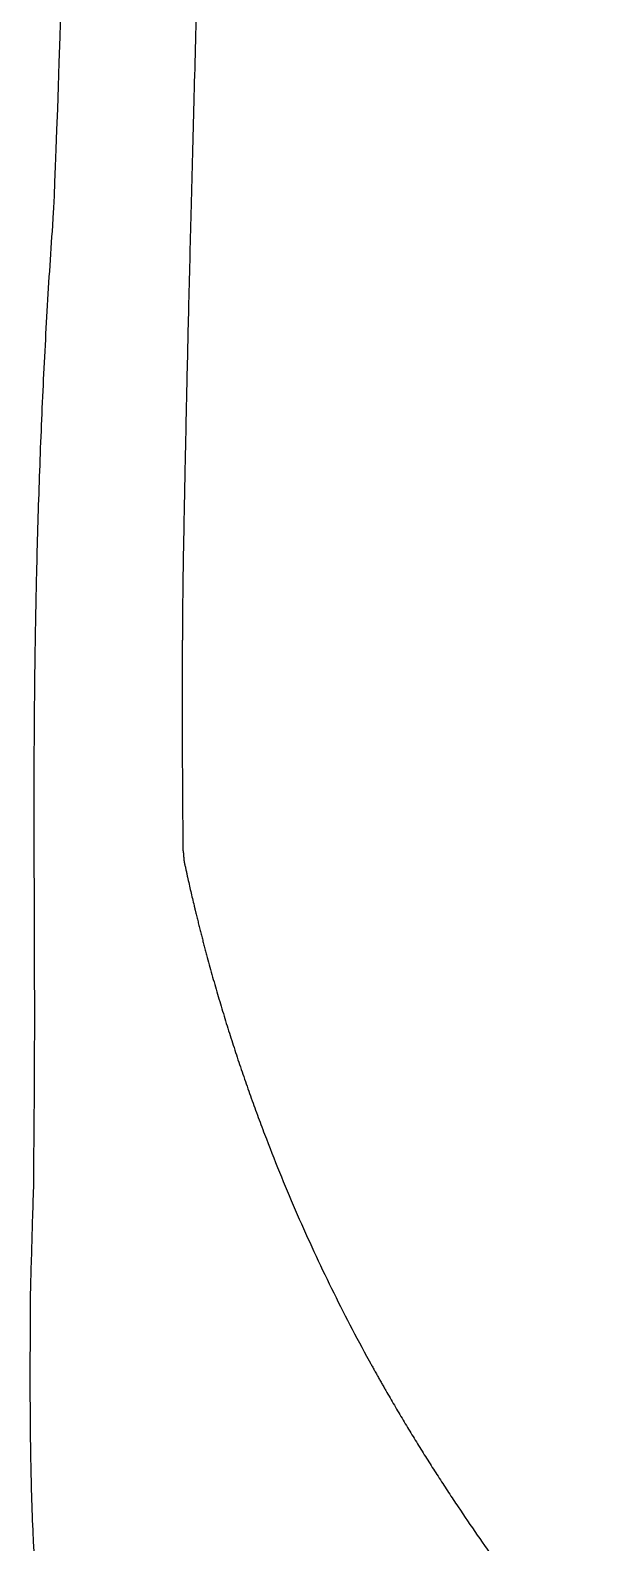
# Model space of a CAD drawing. Header units: millimetres. Extents: x -87 to 87, y -111 to 121.
# Drawn here: x -74.36 to -58.65, y -44.02 to -2.33 of the extents above; entities that cross this region are included whole.
import ezdxf

# ---------------------------------------------------------------- set-up
doc = ezdxf.new("R2010")
doc.units = ezdxf.units.MM
doc.layers.get('0').update_dxf_attribs({"linetype": 'CONTINUOUS'})

msp = doc.modelspace()

# ---------------------------------------------------------------- linework, layer by layer
for points, knots in [([(-73.743, -7.708), (-73.743, -7.708), (-73.463, -3.75), (-72.484, 40.446), (-71.901, 44.371)], [0.3507109, 0.3507109, 0.3507109, 0.3507109, 0.35071091, 0.355450237, 0.355450237, 0.355450237, 0.355450237]), ([(-67.823, 42.464), (-67.823, 42.464), (-67.823, 42.464), (-67.823, 42.463), (-67.823, 42.462), (-67.824, 42.461), (-67.824, 42.459), (-67.824, 42.457), (-67.825, 42.454), (-67.825, 42.45), (-67.826, 42.444), (-67.827, 42.437), (-67.828, 42.43), (-67.829, 42.421), (-67.831, 42.409), (-67.833, 42.395), (-67.836, 42.376), (-67.839, 42.353), (-67.843, 42.324), (-67.848, 42.294), (-67.852, 42.264), (-67.857, 42.224), (-67.864, 42.172), (-67.872, 42.109), (-67.881, 42.044), (-67.889, 41.978), (-67.897, 41.91), (-67.908, 41.817), (-67.922, 41.696), (-67.939, 41.546), (-67.955, 41.39), (-67.972, 41.229), (-67.994, 41.001), (-68.022, 40.702), (-68.056, 40.326), (-68.089, 39.928), (-68.123, 39.508), (-68.156, 39.067), (-68.19, 38.605), (-68.235, 37.949), (-68.292, 37.081), (-68.36, 35.984), (-68.427, 34.818), (-68.494, 33.586), (-68.56, 32.292), (-68.627, 30.942), (-68.693, 29.54), (-68.782, 27.577), (-68.891, 25.025), (-69.018, 21.865), (-69.141, 18.6), (-69.26, 15.265), (-69.375, 11.894), (-69.485, 8.523), (-69.589, 5.186), (-69.686, 1.919), (-69.776, -1.244), (-69.859, -4.267), (-69.933, -7.116), (-69.999, -9.756), (-70.055, -12.152), (-70.094, -13.98), (-70.12, -15.294), (-70.139, -16.277), (-70.152, -17.054), (-70.162, -17.74), (-70.168, -18.211), (-70.171, -18.571), (-70.172, -18.735)], [0, 0, 0, 0, 0.000041, 0.000084, 0.00017, 0.000342, 0.000514, 0.000686, 0.00103, 0.001375, 0.002068, 0.002762, 0.00346, 0.004159, 0.005567, 0.006984, 0.008411, 0.011296, 0.014221, 0.017186, 0.020191, 0.023237, 0.029446, 0.035814, 0.042339, 0.049021, 0.055859, 0.062853, 0.077302, 0.092363, 0.108028, 0.124291, 0.141146, 0.176603, 0.214348, 0.254325, 0.296481, 0.340763, 0.387116, 0.435487, 0.538064, 0.64806, 0.765041, 0.888572, 1.018218, 1.153542, 1.294108, 1.439481, 1.742903, 2.060317, 2.388232, 2.723154, 3.061593, 3.400055, 3.735046, 4.063074, 4.380645, 4.684266, 4.970443, 5.235682, 5.476489, 5.689372, 5.784249, 5.870836, 5.984214, 6.017389, 6.076482, 6.125539, 6.125539, 6.125539, 6.125539]), ([(-74.253, -22.82), (-74.253, -22.818), (-74.253, -22.815), (-74.253, -22.809), (-74.253, -22.797), (-74.253, -22.781), (-74.253, -22.761), (-74.253, -22.735), (-74.253, -22.702), (-74.252, -22.649), (-74.252, -22.584), (-74.252, -22.505), (-74.252, -22.426), (-74.251, -22.321), (-74.251, -22.19), (-74.25, -22.032), (-74.249, -21.822), (-74.247, -21.559), (-74.245, -21.244), (-74.242, -20.929), (-74.239, -20.614), (-74.235, -20.194), (-74.228, -19.668), (-74.218, -19.038), (-74.207, -18.408), (-74.19, -17.569), (-74.165, -16.519), (-74.128, -15.259), (-74.083, -14), (-74.032, -12.741), (-73.972, -11.483), (-73.882, -9.805), (-73.802, -8.547), (-73.743, -7.708)], [0, 0, 0, 0, 0.000492, 0.000984, 0.001969, 0.00394, 0.00591, 0.007881, 0.011822, 0.015762, 0.023644, 0.031525, 0.039407, 0.047288, 0.06305, 0.078811, 0.094572, 0.126092, 0.15761, 0.189127, 0.220641, 0.252154, 0.315175, 0.37819, 0.441199, 0.504204, 0.630204, 0.756194, 0.882182, 1.008175, 1.13418, 1.260205, 1.512351, 1.512351, 1.512351, 1.512351]), ([(-70.172, -18.735), (-70.172, -18.74), (-70.172, -18.751), (-70.172, -18.773), (-70.172, -18.811), (-70.173, -18.866), (-70.173, -18.932), (-70.173, -19.019), (-70.174, -19.128), (-70.175, -19.302), (-70.176, -19.519), (-70.177, -19.779), (-70.177, -20.038), (-70.178, -20.382), (-70.179, -20.811), (-70.178, -21.325), (-70.177, -22.009), (-70.174, -22.866), (-70.167, -23.9), (-70.161, -24.593), (-70.157, -24.941)], [0, 0, 0, 0, 0.0016443, 0.0032886, 0.0065758, 0.0131449, 0.0197071, 0.0262625, 0.0393536, 0.0524194, 0.07848, 0.104454, 0.130351, 0.1561807, 0.2076772, 0.259021, 0.3102898, 0.4129122, 0.516165, 0.6206686, 0.6206686, 0.6206686, 0.6206686]), ([(-74.242, -30.823), (-74.242, -30.819), (-74.242, -30.812), (-74.242, -30.798), (-74.242, -30.774), (-74.242, -30.739), (-74.242, -30.698), (-74.242, -30.642), (-74.242, -30.573), (-74.241, -30.461), (-74.241, -30.323), (-74.241, -30.156), (-74.24, -29.989), (-74.24, -29.767), (-74.24, -29.489), (-74.24, -29.156), (-74.241, -28.711), (-74.242, -28.155), (-74.244, -27.488), (-74.246, -26.821), (-74.249, -26.155), (-74.251, -25.265), (-74.254, -24.154), (-74.254, -23.265), (-74.253, -22.82)], [0, 0, 0, 0, 0.0010414, 0.0020834, 0.0041674, 0.0083354, 0.0125034, 0.0166714, 0.0250074, 0.0333433, 0.0500153, 0.0666872, 0.0833591, 0.100031, 0.1333747, 0.1667185, 0.2000624, 0.2667502, 0.3334384, 0.4001268, 0.4668155, 0.5335044, 0.6668826, 0.8002621, 0.8002621, 0.8002621, 0.8002621]), ([(-70.157, -24.941), (-70.157, -24.941), (-70.157, -24.941), (-70.157, -24.942), (-70.157, -24.943), (-70.157, -24.944), (-70.156, -24.945), (-70.156, -24.946), (-70.155, -24.948), (-70.155, -24.951), (-70.154, -24.954), (-70.153, -24.957), (-70.152, -24.962), (-70.151, -24.968), (-70.149, -24.976), (-70.148, -24.987), (-70.146, -25), (-70.144, -25.014), (-70.143, -25.029), (-70.141, -25.05), (-70.14, -25.076), (-70.138, -25.108), (-70.136, -25.14), (-70.133, -25.176), (-70.13, -25.206), (-70.127, -25.233), (-70.123, -25.253), (-70.12, -25.268), (-70.118, -25.275)], [0, 0, 0, 0, 0.0000302, 0.00006052, 0.00012145, 0.00024452, 0.00036916, 0.00049538, 0.0007525, 0.00101578, 0.00128515, 0.0015605, 0.00212874, 0.00271962, 0.00333223, 0.00461858, 0.00597956, 0.00740642, 0.00889013, 0.01042146, 0.01358935, 0.01683404, 0.02007874, 0.02324668, 0.02768849, 0.02904957, 0.03153939, 0.03366778, 0.03366778, 0.03366778, 0.03366778]), ([(-70.118, -25.275), (-70.117, -25.279), (-70.115, -25.287), (-70.112, -25.304), (-70.105, -25.333), (-70.096, -25.374), (-70.086, -25.423), (-70.071, -25.489), (-70.053, -25.571), (-70.024, -25.703), (-69.988, -25.867), (-69.943, -26.065), (-69.897, -26.262), (-69.866, -26.393), (-69.85, -26.459)], [0, 0, 0, 0, 0.0012635, 0.0025271, 0.0050544, 0.010109, 0.0151638, 0.0202188, 0.0303293, 0.0404407, 0.0606661, 0.0808954, 0.101129, 0.1213673, 0.1213673, 0.1213673, 0.1213673]), ([(-69.85, -26.459), (-69.85, -26.459), (-69.85, -26.46), (-69.85, -26.461), (-69.849, -26.464), (-69.848, -26.467), (-69.847, -26.471), (-69.846, -26.477), (-69.844, -26.484), (-69.841, -26.496), (-69.838, -26.51), (-69.834, -26.527), (-69.83, -26.544), (-69.824, -26.566), (-69.818, -26.595), (-69.809, -26.629), (-69.798, -26.674), (-69.785, -26.731), (-69.768, -26.799), (-69.751, -26.867), (-69.734, -26.935), (-69.712, -27.026), (-69.683, -27.139), (-69.649, -27.275), (-69.614, -27.41), (-69.579, -27.546), (-69.543, -27.681), (-69.495, -27.862), (-69.434, -28.088), (-69.359, -28.358), (-69.283, -28.628), (-69.205, -28.897), (-69.099, -29.256), (-68.964, -29.704), (-68.795, -30.24), (-68.62, -30.773), (-68.439, -31.305), (-68.252, -31.835), (-68.06, -32.363), (-67.795, -33.064), (-67.45, -33.935), (-67.013, -34.971), (-66.552, -35.996), (-66.069, -37.011), (-65.563, -38.014), (-65.211, -38.674), (-65.031, -39.002)], [0, 0, 0, 0, 0.000108, 0.000218, 0.000437, 0.000874, 0.001312, 0.001749, 0.002624, 0.003499, 0.005249, 0.006999, 0.008749, 0.0105, 0.014, 0.0175, 0.021001, 0.028003, 0.035005, 0.042008, 0.049011, 0.056014, 0.070022, 0.084033, 0.098045, 0.112058, 0.126073, 0.14009, 0.168129, 0.196173, 0.224224, 0.25228, 0.280341, 0.336477, 0.392631, 0.448799, 0.50498, 0.561172, 0.617371, 0.673577, 0.785994, 0.898409, 1.010805, 1.123166, 1.235478, 1.347727, 1.347727, 1.347727, 1.347727]), ([(-74.268, -34.219), (-74.268, -34.207), (-74.268, -34.184), (-74.268, -34.136), (-74.267, -34.077), (-74.267, -34.007), (-74.266, -33.912), (-74.265, -33.794), (-74.264, -33.606), (-74.262, -33.37), (-74.259, -33.087), (-74.257, -32.804), (-74.253, -32.426), (-74.249, -31.955), (-74.245, -31.389), (-74.243, -31.011), (-74.242, -30.823)], [0, 0, 0, 0, 0.0035376, 0.0070755, 0.0141514, 0.0212272, 0.0283031, 0.0424549, 0.0566069, 0.084911, 0.1132152, 0.1415193, 0.1698232, 0.2264293, 0.2830321, 0.3396303, 0.3396303, 0.3396303, 0.3396303]), ([(-74.35, -37.01), (-74.341, -36.7), (-74.323, -36.08), (-74.296, -35.149), (-74.278, -34.529), (-74.268, -34.219)], [0, 0, 0, 0, 0.093077, 0.1861498, 0.2792204, 0.2792204, 0.2792204, 0.2792204]), ([(-73.539, -50.272), (-73.539, -50.272), (-73.539, -50.272), (-73.539, -50.271), (-73.539, -50.27), (-73.54, -50.268), (-73.54, -50.266), (-73.541, -50.263), (-73.541, -50.259), (-73.543, -50.254), (-73.544, -50.247), (-73.546, -50.238), (-73.547, -50.23), (-73.55, -50.218), (-73.553, -50.204), (-73.556, -50.187), (-73.561, -50.164), (-73.566, -50.136), (-73.573, -50.101), (-73.58, -50.067), (-73.586, -50.033), (-73.595, -49.987), (-73.606, -49.93), (-73.619, -49.862), (-73.632, -49.794), (-73.649, -49.702), (-73.669, -49.588), (-73.694, -49.451), (-73.717, -49.314), (-73.741, -49.177), (-73.763, -49.04), (-73.793, -48.858), (-73.828, -48.629), (-73.869, -48.355), (-73.907, -48.081), (-73.944, -47.807), (-73.99, -47.441), (-74.042, -46.983), (-74.099, -46.433), (-74.148, -45.882), (-74.191, -45.332), (-74.228, -44.78), (-74.26, -44.229), (-74.295, -43.492), (-74.327, -42.57), (-74.35, -41.462), (-74.361, -40.352), (-74.362, -39.24), (-74.358, -38.126), (-74.353, -37.382), (-74.35, -37.01)], [0, 0, 0, 0, 0.000054, 0.000108, 0.000217, 0.000435, 0.000653, 0.000871, 0.001307, 0.001743, 0.002615, 0.003486, 0.004358, 0.00523, 0.006973, 0.008716, 0.010459, 0.013944, 0.017429, 0.020914, 0.024398, 0.027881, 0.034846, 0.041809, 0.04877, 0.055728, 0.06964, 0.083545, 0.097442, 0.111332, 0.125216, 0.139094, 0.166833, 0.194551, 0.22225, 0.249933, 0.277602, 0.332907, 0.388178, 0.443431, 0.498676, 0.553925, 0.609187, 0.664471, 0.775128, 0.885942, 0.996944, 1.108152, 1.219577, 1.331227, 1.331227, 1.331227, 1.331227]), ([(-65.031, -39.002), (-65.031, -39.003), (-65.031, -39.003), (-65.03, -39.004), (-65.029, -39.006), (-65.028, -39.009), (-65.026, -39.012), (-65.024, -39.016), (-65.021, -39.022), (-65.016, -39.03), (-65.01, -39.041), (-65.003, -39.054), (-64.996, -39.067), (-64.986, -39.084), (-64.975, -39.106), (-64.96, -39.132), (-64.941, -39.166), (-64.917, -39.209), (-64.889, -39.26), (-64.86, -39.312), (-64.831, -39.363), (-64.793, -39.432), (-64.745, -39.518), (-64.687, -39.62), (-64.629, -39.723), (-64.551, -39.859), (-64.453, -40.029), (-64.334, -40.233), (-64.215, -40.436), (-64.094, -40.639), (-63.973, -40.841), (-63.81, -41.109), (-63.604, -41.444), (-63.354, -41.843), (-63.1, -42.24), (-62.843, -42.635), (-62.496, -43.159), (-62.054, -43.809), (-61.512, -44.582), (-60.96, -45.346), (-60.397, -46.104), (-59.825, -46.854), (-59.243, -47.598), (-58.85, -48.089), (-58.652, -48.334)], [0, 0, 0, 0, 0.000091, 0.000183, 0.000368, 0.000736, 0.001105, 0.001473, 0.00221, 0.002947, 0.004421, 0.005894, 0.007368, 0.008842, 0.011789, 0.014737, 0.017684, 0.023579, 0.029473, 0.035368, 0.041262, 0.047156, 0.058943, 0.07073, 0.082516, 0.094302, 0.117872, 0.14144, 0.165007, 0.188573, 0.212138, 0.235702, 0.282831, 0.329959, 0.37709, 0.424224, 0.471362, 0.565653, 0.659969, 0.754311, 0.848677, 0.943063, 1.037461, 1.131861, 1.131861, 1.131861, 1.131861])]:
    msp.add_open_spline(points, degree=3, knots=knots)

doc.saveas('drawing.dxf')
